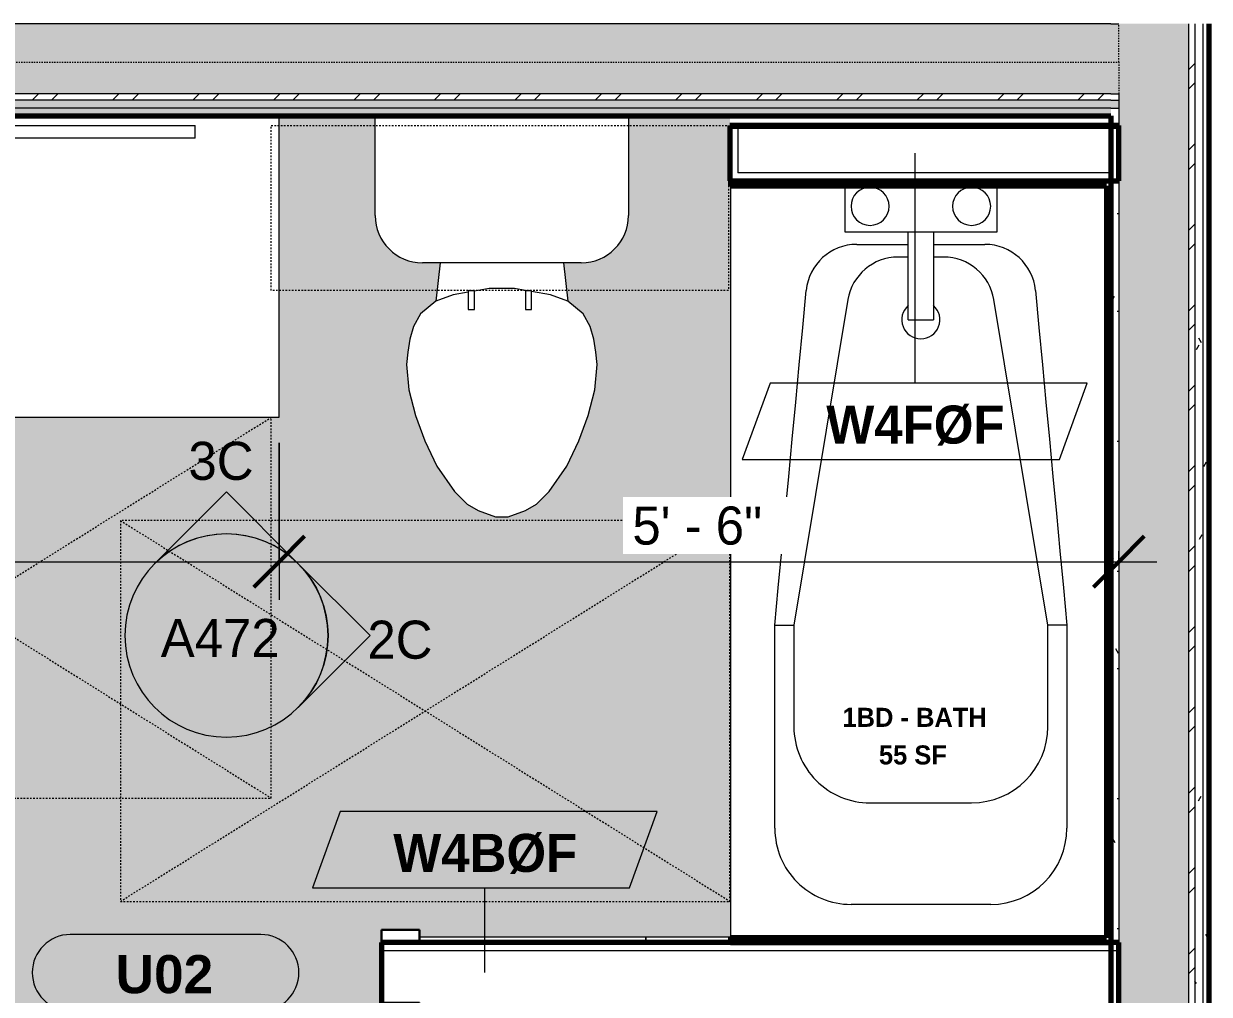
# Model space of a CAD drawing. Header units: inches. Extents: x 3011 to 5543, y -20 to 12119.
# Drawn here: x 4752.3 to 4845.7, y 10764.7 to 10841.2 of the extents above; entities that cross this region are included whole.
import ezdxf

# ---------------------------------------------------------------- set-up
doc = ezdxf.new("R2010")
doc.units = ezdxf.units.IN
doc.header["$MEASUREMENT"] = 0
doc.linetypes.add('Dash', pattern=[0.25, 0.125, -0.125])
doc.linetypes.add('Dash 3_32_', pattern=[0.1875, 0.09375, -0.09375])
for name, color, linetype, lineweight in [('0-6', 130, 'Continuous', 5), ('A-ANNO-DIMS', 211, 'Continuous', 9), ('A-ANNO-DIMS-32', 211, 'Continuous', 9), ('A-AREA-IDEN', 2, 'Continuous', 9), ('A-DETL-1', 90, 'Dash 3_32_', 18), ('A-DOOR', 31, 'Continuous', 18), ('A-DOOR-3', 31, 'Continuous', 9), ('A-DOOR-4', 31, 'Continuous', 30), ('A-DOOR-FRAM-3', 31, 'Continuous', 30), ('A-DOOR-IDEN', 31, 'Continuous', 9), ('A-GENM', 5, 'Continuous', 9), ('A-GENM-HDLN', 13, 'Dash', 9), ('A-WALL', 113, 'Continuous', 18), ('A-WALL-1', 113, 'Continuous', 70), ('A-WALL-3', 250, 'Continuous', 18), ('A-WALL-IDEN', 211, 'Continuous', 9), ('A-WALL-PATT-1', 50, 'Continuous', 9), ('A-WALL-PATT-2', 8, 'Continuous', 9), ('A-WALL-PATT-3', 253, 'Continuous', 9), ('G-ANNO-SYMB', 111, 'Continuous', 9), ('I-WALL', 2, 'Continuous', 18), ('I-WALL-1', 7, 'Continuous', 70), ('I-WALL-3', 2, 'Continuous', 70), ('P-SANR-FIXT', 6, 'Continuous', 9), ('Q-CASE', 31, 'Continuous', 9), ('Q-CASE-3', 31, 'Dash', 9)]:
    doc.layers.add(name, color=color, linetype=linetype, lineweight=lineweight)
doc.layers.add('A-AREA-PATT-1', color=255, linetype='Continuous', lineweight=9, transparency=1)
doc.styles.add('Arial_B', font='arialbd.ttf', dxfattribs={"height": 3})
doc.styles.add('Century Gothic', font='ufonts.com_century-gothic.ttf', dxfattribs={"height": 3})
doc.styles.add('Century Gothic_B', font='GOTHICB.TTF', dxfattribs={"height": 3})
doc.styles.add('Century Gothic_B_1', font='GOTHICB.TTF', dxfattribs={"height": 1.5})
doc.dimstyles.new('OD_1__HACK', dxfattribs={"dimscale": 12, "dimtxt": 3.132505, "dimasz": 0.333333, "dimexe": 0.25, "dimexo": 0.166667, "dimgap": 0.041667, "dimtad": 1, "dimdec": 0, "dimzin": 3, "dimdsep": 46, "dimlunit": 4, "dimtxsty": 'Century Gothic', "dimblk1": 'OBLIQUE', "dimblk2": 'OBLIQUE', "dimsah": 1, "dimcen": 0.09, "dimdle": 0.25, "dimazin": 0, "dimtfac": 1, "dimtdec": 4, "dimtix": 1, "dimtmove": 0, "dimatfit": 3, "dimfxl": 1, "dimtvp": 1, "dimtfill": 1, "dimfrac": 2, "dimtolj": 1, "dimtzin": 0, "dimarcsym": 2})
pattern_1 = [(0, (0, 0), (10.24, 2.56), [0.422, -7.258, 0.422, -7.258, -40.96]), (0, (0, 0), (10.24, 2.56), [-15.36, 0.422, -14.938, 0.422, -7.258, -17.92]), (0, (0, 0), (10.24, 2.56), [-38.4, 0.422, -4.698, 0.422, -12.378]), (120, (3.84, 1.28), (-7.33702503, 7.58810013), [0.422, -7.258, 0.422, -7.258, -40.96]), (120, (3.84, 1.28), (-7.33702503, 7.58810013), [-15.36, 0.422, -14.938, 0.422, -7.258, -17.92]), (120, (3.84, 1.28), (-7.33702503, 7.58810013), [-38.4, 0.422, -4.698, 0.422, -12.378]), (240, (5.12, 6.4), (-2.90297497, -10.14810013), [0.422, -7.258, 0.422, -7.258, -40.96]), (240, (5.12, 6.4), (-2.90297497, -10.14810013), [-15.36, 0.422, -14.938, 0.422, -7.258, -17.92]), (240, (5.12, 6.4), (-2.90297497, -10.14810013), [-38.4, 0.422, -4.698, 0.422, -12.378])]
pattern_2 = [(161.57, (0.16, 0.16), (-1.279773737, -0.000426766), [0, -9.107, 1.011, 0]), (18.43, (-0.16, 0.16), (-1.279773737, 0.000426766), [0, -9.107, 1.011, 0]), (108.43, (0.16, 0.16), (0.639452382, -3.199964008), [3.035, -7.083]), (71.57, (-0.16, 0.16), (0.639452382, 3.199964008), [3.035, -7.083])]
pattern_3 = [(45, (0, 0), (-3.1678384, 3.1678384), []), (45, (0, 4.8), (-3.1678384, 3.1678384), [])]

# ---------------------------------------------------------------- blocks, each defined once
blk = doc.blocks.new('CTR - 1st Phase - Common Walls_rvt-7-1ST FLOOR - 1BD C - ADA TYPE B')
at = {"layer": 'A-WALL-PATT-1'}
h = blk.add_hatch(dxfattribs=at)
h.set_pattern_fill('FP_1', color=256, style=0, pattern_type=2)
h.set_pattern_definition(pattern_1)
h.paths.add_polyline_path([(-3480.049, 10708.914), (-3480.049, 10841.21), (-3480.674, 10841.21), (-3480.674, 10708.914)], flags=0)
h = blk.add_hatch(dxfattribs=at)
h.set_pattern_fill('FP_1', color=256, style=0, pattern_type=2)
h.set_pattern_definition(pattern_1)
h.paths.add_polyline_path([(-3479.924, 10708.289), (-3479.549, 10708.289), (-3479.549, 10841.21), (-3480.049, 10841.21), (-3480.049, 10708.289)], flags=0)
h = blk.add_hatch(dxfattribs=at)
h.set_pattern_fill('FP_1', color=256, style=0, pattern_type=2)
h.set_pattern_definition(pattern_1)
h.paths.add_polyline_path([(-3486.674, 10834.564), (-3486.674, 10835.189), (-3822.724, 10835.189), (-3822.724, 10834.564), (-3486.723, 10834.564)], flags=0)
h = blk.add_hatch(dxfattribs=at)
h.set_pattern_fill('FP_1', color=256, style=0, pattern_type=2)
h.set_pattern_definition(pattern_1)
h.paths.add_polyline_path([(-3488.614, 10833.939), (-3487.299, 10833.939), (-3487.299, 10834.564), (-3822.724, 10834.564), (-3822.724, 10833.939), (-3501.937, 10833.939)], flags=0)
h = blk.add_hatch(dxfattribs=at)
h.set_pattern_fill('FP_1', color=256, style=0, pattern_type=2)
h.set_pattern_definition(pattern_1)
h.paths.add_polyline_path([(-3486.674, 10715.539), (-3486.674, 10760.948), (-3487.299, 10760.948), (-3487.299, 10715.539)], flags=0)
h.paths.add_polyline_path([(-3487.021, 10768.198), (-3486.674, 10768.198), (-3486.674, 10834.564), (-3487.299, 10834.564), (-3487.299, 10768.198), (-3487.264, 10768.198)], flags=0)
at = {"layer": 'A-WALL-PATT-2'}
h = blk.add_hatch(dxfattribs=at)
h.set_pattern_fill('FP_2', color=256, style=0, pattern_type=2)
h.set_pattern_definition(pattern_3)
h.paths.add_polyline_path([(-3480.689, 10709.414), (-3480.674, 10709.414), (-3480.674, 10841.21), (-3481.174, 10841.21), (-3481.174, 10709.414), (-3480.891, 10709.414)], flags=0)
h = blk.add_hatch(dxfattribs=at)
h.set_pattern_fill('FP_2', color=256, style=0, pattern_type=2)
h.set_pattern_definition(pattern_3)
h.paths.add_polyline_path([(-3486.95, 10835.189), (-3486.674, 10835.189), (-3486.674, 10835.689), (-3822.724, 10835.689), (-3822.724, 10835.189), (-3487.299, 10835.189)], flags=0)
at = {"layer": 'A-WALL-PATT-3'}
h = blk.add_hatch(dxfattribs=at)
h.set_pattern_fill('FP_3', color=256, style=0, pattern_type=2)
h.set_pattern_definition(pattern_2)
h.paths.add_polyline_path([(-3595.196, 10835.689), (-3486.674, 10835.689), (-3486.674, 10841.189), (-3822.724, 10841.189), (-3822.724, 10835.689), (-3608.519, 10835.689)], flags=0)
h = blk.add_hatch(dxfattribs=at)
h.set_pattern_fill('FP_3', color=256, style=0, pattern_type=2)
h.set_pattern_definition(pattern_2)
h.paths.add_polyline_path([(-3481.174, 10714.914), (-3481.174, 10841.21), (-3486.674, 10841.21), (-3486.67, 10714.914), (-3481.175, 10714.914)], flags=0)
at = {"layer": 'A-WALL-3'}
for p, q in [((-3487.299, 10841.189), (-3822.724, 10841.189)), ((-3487.299, 10841.189), (-3486.674, 10841.189)), ((-3486.674, 10841.21), (-3486.674, 10841.189)), ((-3486.674, 10841.21), (-3486.674, 10841.189)), ((-3481.174, 10841.21), (-3481.174, 10715.539)), ((-3480.674, 10841.21), (-3480.674, 10715.539)), ((-3480.049, 10841.21), (-3480.049, 10715.539)), ((-3487.299, 10835.689), (-3822.724, 10835.689)), ((-3487.299, 10835.689), (-3486.674, 10835.689)), ((-3486.674, 10835.689), (-3486.674, 10835.189)), ((-3486.674, 10835.689), (-3486.674, 10835.189)), ((-3487.299, 10835.189), (-3822.724, 10835.189)), ((-3487.299, 10835.189), (-3486.674, 10835.189)), ((-3486.674, 10835.189), (-3486.674, 10834.564)), ((-3486.674, 10835.189), (-3486.674, 10834.564)), ((-3487.299, 10834.564), (-3822.724, 10834.564)), ((-3487.299, 10834.564), (-3486.674, 10834.564)), ((-3486.674, 10834.564), (-3486.674, 10715.539))]:
    blk.add_line(p, q, dxfattribs=at)
at = {"layer": 'I-WALL-1'}
for p, q in [((-3479.549, 10715.539), (-3479.549, 10841.21)), ((-3822.724, 10833.939), (-3487.299, 10833.939)), ((-3487.299, 10833.939), (-3487.299, 10715.539))]:
    blk.add_line(p, q, dxfattribs=at)
blk = doc.blocks.new('Basic Wall _ INT - W8BØF - _5_8 GYP - 2X8 WOOD_BATT_ - 5_8 GYP_ - ___-2698411-1ST FLOOR - 1BD C - ADA TYPE B')
at = {"layer": 'I-WALL'}
for p, q in [((-3523.924, 10768.948), (-3523.924, 10769.236)), ((-3517.264, 10769.236), (-3523.924, 10769.236)), ((-3517.264, 10768.948), (-3523.924, 10768.948)), ((-3523.924, 10768.866), (-3523.924, 10768.948)), ((-3523.924, 10768.823), (-3523.924, 10768.866))]:
    blk.add_line(p, q, dxfattribs=at)
blk = doc.blocks.new('SWING - SINGLE - FLUSH - 2-10 x 6-8 - PRIVACY-3199407-1ST FLOOR - 1BD C - ADA TYPE B')
at = {"layer": 'A-DOOR-3'}
blk.add_arc((17, 2.375), 34.067, 93.36569, 180, dxfattribs=at)
at = {"layer": 'A-DOOR-4'}
for p, q in [((15, 2.375), (15, 36.383)), ((17, 36.383), (15, 36.383)), ((17, 2.375), (17, 36.383)), ((17, 2.375), (15, 2.375))]:
    blk.add_line(p, q, dxfattribs=at)
at = {"layer": 'A-DOOR-FRAM-3'}
for p, q in [((-17, 3.375), (-20, 3.375)), ((-20, 3.375), (-20, 2.375)), ((-17, 2.375), (-17, 3.375)), ((20, 3.375), (17, 3.375)), ((17, 3.375), (17, 2.375)), ((20, 2.375), (20, 3.375)), ((-20, 2.375), (-17, 2.375)), ((17, 2.375), (20, 2.375)), ((-17, -2.375), (-20, -2.375)), ((-20, -2.375), (-20, -3.375)), ((-17, -3.375), (-17, -2.375)), ((20, -2.375), (17, -2.375)), ((17, -2.375), (17, -3.375)), ((20, -3.375), (20, -2.375)), ((-20, -3.375), (-17, -3.375)), ((17, -3.375), (20, -3.375))]:
    blk.add_line(p, q, dxfattribs=at)
blk = doc.blocks.new('Basic Wall _ INT - W4BØF - _5_8 GYP - 2X4 WOOD_BATT_ - 5_8 GYP_ - ___-2680462-1ST FLOOR - 1BD C - ADA TYPE B')
at = {"layer": 'A-WALL'}
for p, q in [((-3618.124, 10769.236), (-3646.287, 10769.236)), ((-3618.124, 10768.948), (-3645.999, 10768.948)), ((-3645.874, 10768.823), (-3645.917, 10768.866)), ((-3581.749, 10769.236), (-3611.374, 10769.236)), ((-3581.749, 10768.948), (-3611.374, 10768.948)), ((-3523.924, 10769.236), (-3541.749, 10769.236)), ((-3523.924, 10768.948), (-3541.749, 10768.948)), ((-3523.924, 10769.236), (-3523.924, 10768.948)), ((-3523.924, 10768.948), (-3523.924, 10768.866)), ((-3523.924, 10768.866), (-3523.924, 10768.823))]:
    blk.add_line(p, q, dxfattribs=at)
at = {"layer": 'A-WALL', "flags": 128}
for points in [[(-3645.999, 10768.948), (-3646.018, 10768.967), (-3646.076, 10769.025), (-3646.168, 10769.117), (-3646.287, 10769.236)], [(-3645.917, 10768.866), (-3645.938, 10768.887), (-3645.958, 10768.907), (-3645.975, 10768.924), (-3645.988, 10768.937), (-3645.996, 10768.945), (-3645.999, 10768.948)]]:
    blk.add_lwpolyline(points, dxfattribs=at)
blk = doc.blocks.new('Toilet-Domestic-3D - Toilet-Domestic-3D-1352612-1ST FLOOR - 1BD C - ADA TYPE B')
at = {"layer": 'P-SANR-FIXT'}
for p, q in [((-9.976, 19.476), (9.976, 19.476)), ((-9.976, 11.75), (-9.976, 19.476)), ((9.976, 19.476), (9.976, 11.75)), ((6.25, 8.024), (-6.25, 8.024)), ((-4.862, 8.024), (-5.209, 5)), ((4.862, 8.024), (5.209, 5)), ((-2.648, 5.709), (-3.836, 5.5)), ((-1, 6), (-2.159, 5.796)), ((1, 6), (-1, 6)), ((1.852, 5.85), (1, 6)), ((3.836, 5.5), (2.341, 5.764)), ((-5.209, 5), (-6.401, 4)), ((-3.836, 5.5), (-5.209, 5)), ((5.209, 5), (3.836, 5.5)), ((6.401, 4), (5.209, 5)), ((-6.401, 4), (-6.968, 3)), ((6.968, 3), (6.401, 4)), ((-6.968, 3), (-7.236, 2)), ((7.236, 2), (6.968, 3)), ((-7.236, 2), (-7.413, 0.996)), ((7.413, 0.996), (7.236, 2)), ((-7.413, 0.996), (-7.5, 0)), ((7.5, 0), (7.413, 0.996)), ((-7.5, 0), (-7.326, -1.992)), ((7.326, -1.992), (7.5, 0)), ((-7.326, -1.992), (-6.788, -4)), ((6.788, -4), (7.326, -1.992)), ((-6.788, -4), (-6.06, -6)), ((6.06, -6), (6.788, -4)), ((-6.06, -6), (-5.127, -8)), ((5.127, -8), (6.06, -6)), ((-5.127, -8), (-3.74, -10)), ((3.74, -10), (5.127, -8)), ((-3.74, -10), (-2.74, -11)), ((2.74, -11), (3.74, -10)), ((-2.74, -11), (-1.874, -11.5)), ((1.874, -11.5), (2.74, -11)), ((-1.874, -11.5), (-0.5, -12)), ((-0.5, -12), (0.5, -12)), ((0.5, -12), (1.874, -11.5))]:
    blk.add_line(p, q, dxfattribs=at)
for centre, start, end in [((-6.25, 11.75), 180, 270), ((6.25, 11.75), 270, 360)]:
    blk.add_arc(centre, 3.726, start, end, dxfattribs=at)
blk = doc.blocks.new('Bath Vanity - Bath Vanity 60_-3150019-1ST FLOOR - 1BD C - ADA TYPE B')
at = {"layer": 'Q-CASE'}
for p, q in [((30.313, 24), (-29.262, 24)), ((-29.262, 24), (-29.262, 0.258)), ((30.738, 0.258), (30.738, 1))]:
    blk.add_line(p, q, dxfattribs=at)
blk = doc.blocks.new('Bath Tub - Maestro - 60_x30_-1352617-1ST FLOOR - 1BD C - ADA TYPE B')
at = {"layer": 'P-SANR-FIXT'}
for p, q in [((35, 26.5), (51, 26.5)), ((35, 26.5), (35, 25)), ((35, 25), (9.345, 20.743)), ((43, 25), (35, 25)), ((4, 21), (0.375, 21)), ((4, 16), (4, 21)), ((5, 16), (5, 20.045)), ((57, 20.5), (57, 9.5)), ((49, 11), (49, 19)), ((4, 14), (4, 16)), ((4, 16), (10.938, 16)), ((6, 16.797), (6, 16)), ((10.938, 14), (10.938, 16)), ((4, 9), (4, 14)), ((10.938, 14), (4, 14)), ((5, 9.955), (5, 14)), ((6, 14), (6, 13.203)), ((0.375, 9), (4, 9)), ((9.345, 9.257), (35, 5)), ((35, 3.5), (35, 5)), ((35, 5), (43, 5)), ((51, 3.5), (35, 3.5)), ((0.375, 0), (59.625, 0))]:
    blk.add_line(p, q, dxfattribs=at)
at = {"layer": 'P-SANR-FIXT', "flags": 128}
for points in [[(8.627, 24.027), (11.557, 24.302), (14.487, 24.577), (17.418, 24.852), (20.348, 25.126), (23.279, 25.401), (26.209, 25.676), (29.139, 25.951), (32.07, 26.225), (35, 26.5)], [(35, 3.5), (32.07, 3.775), (29.139, 4.049), (26.209, 4.324), (23.279, 4.599), (20.348, 4.874), (17.418, 5.148), (14.487, 5.423), (11.557, 5.698), (8.627, 5.973)]]:
    blk.add_lwpolyline(points, dxfattribs=at)
at = {"layer": 'P-SANR-FIXT'}
for centre, radius, start, end in [((51, 20.5), 6, 360, 90), ((43, 19), 6, 360, 90), ((9, 20.045), 4, 95.35583, 180), ((10, 16.797), 4, 99.42227, 180), ((2, 19), 1.5, 360, 180), ((2, 19), 1.5, 180, 360), ((10.938, 15), 1.5, 360, 137.92893), ((10.938, 15), 1.5, 222.07107, 360), ((10, 13.203), 4, 180, 260.57773), ((2, 11), 1.5, 360, 180), ((2, 11), 1.5, 180, 360), ((43, 11), 6, 270, 0), ((9, 9.955), 4, 180, 264.64417), ((51, 9.5), 6, 270, 360)]:
    blk.add_arc(centre, radius, start, end, dxfattribs=at)
blk = doc.blocks.new('ADA Clearances - 30_x48_-3054095-1ST FLOOR - 1BD C - ADA TYPE B')
at = {"layer": 'A-GENM-HDLN'}
for p, q in [((15, -24), (-15, 24)), ((-15, -24), (15, 24)), ((15, 24), (-15, 24)), ((-15, 24), (-15, -24)), ((15, -24), (15, 24)), ((-15, -24), (15, -24))]:
    blk.add_line(p, q, dxfattribs=at)
blk = doc.blocks.new('ADA Clearances - 30_x48_-V3-1ST FLOOR - 1BD C - ADA TYPE B')
at = {"layer": 'A-GENM-HDLN'}
for p, q in [((15, -24), (-15, 24)), ((-15, -24), (15, 24)), ((15, 24), (-15, 24)), ((15, -24), (15, 24)), ((-15, -24), (15, -24))]:
    blk.add_line(p, q, dxfattribs=at)
blk = doc.blocks.new('BATHROOM MIRROR - BATHROOM MIRROR 48_-3123886-1ST FLOOR - 1BD C - ADA TYPE B')
at = {"layer": 'Q-CASE'}
for p, q in [((-23.262, -23), (24.738, -23)), ((-23.262, -23), (-23.262, -24)), ((24.738, -24), (24.738, -23)), ((24.738, -24), (-23.262, -24))]:
    blk.add_line(p, q, dxfattribs=at)
blk = doc.blocks.new('300 Series Wall Hung Cabinet_326 - 36_-2909953-1ST FLOOR - 1BD C - ADA TYPE B')
at = {"layer": 'Q-CASE'}
for p, q in [((-2.012, 14.687), (-2.5, 14.687)), ((-2.5, 14.687), (-2.5, 13.188)), ((-2.012, 13.188), (-2.012, 14.687)), ((2.488, 14.687), (2, 14.687)), ((2, 14.687), (2, 13.188)), ((2.488, 13.188), (2.488, 14.687)), ((-2.012, 13.188), (-2.5, 13.188)), ((2.488, 13.188), (2, 13.188))]:
    blk.add_line(p, q, dxfattribs=at)
at = {"layer": 'Q-CASE-3'}
for p, q in [((-18, 0.187), (-18, 13.188)), ((-18, 13.188), (18, 13.188)), ((18, 13.188), (18, 0.187)), ((18, 0.187), (-18, 0.187))]:
    blk.add_line(p, q, dxfattribs=at)
blk = doc.blocks.new('Basic Wall _ INT - W4FØF - INT - _5_8 GYP - 2X4 WOOD_BATT__ - ___-3090311-1ST FLOOR - 1BD C - ADA TYPE B')
at = {"layer": 'A-WALL'}
for p, q in [((-3517.299, 10828.78), (-3517.299, 10828.823)), ((-3517.299, 10828.698), (-3517.299, 10828.78)), ((-3517.299, 10828.698), (-3517.264, 10828.698)), ((-3517.299, 10828.409), (-3517.299, 10828.698)), ((-3517.299, 10828.409), (-3517.264, 10828.409))]:
    blk.add_line(p, q, dxfattribs=at)
blk = doc.blocks.new('DIMBLOCK117-1ST FLOOR - 1BD C - ADA TYPE B')
at = {"layer": 'A-ANNO-DIMS-32'}
for p, q in [((4772.402, 10808.198), (4772.402, 10795.826)), ((4772.402, 10798.826), (4772.402, 10808.198)), ((4710.452, 10799.655), (4710.452, 10795.826)), ((4710.452, 10798.826), (4710.452, 10799.655)), ((4710.452, 10798.826), (4772.402, 10798.826))]:
    blk.add_line(p, q, dxfattribs=at)
at = {"layer": 'A-ANNO-DIMS-32', "lineweight": 50}
for p, q in [((4710.452, 10798.826), (4712.452, 10800.826)), ((4772.402, 10798.826), (4774.402, 10800.826)), ((4710.452, 10798.826), (4708.452, 10796.826)), ((4772.402, 10798.826), (4770.402, 10796.826))]:
    blk.add_line(p, q, dxfattribs=at)
at = {"layer": 'A-ANNO-DIMS-32', "color": 0, "insert": (4736.181, 10803.172), "char_height": 3, "width": 12.58969, "attachment_point": 1, "line_spacing_factor": 0.984502, "style": 'Century Gothic', "bg_fill": 3, "box_fill_scale": 1.25, "bg_fill_color": 256, "bg_fill_true_color": 13158600, "bg_fill_transparency": 0}
blk.add_mtext('5\' - 2"', dxfattribs=at)
blk = doc.blocks.new('_Oblique')
at = {"color": 0, "linetype": 'ByBlock', "lineweight": -2}
blk.add_line((-0.5, -0.5), (0.5, 0.5), dxfattribs=at)
blk = doc.blocks.new('DIMBLOCK118-1ST FLOOR - 1BD C - ADA TYPE B')
at = {"layer": 'A-ANNO-DIMS-32'}
for p, q in [((4772.402, 10808.198), (4772.402, 10795.826)), ((4772.402, 10798.826), (4772.402, 10808.198)), ((4838.527, 10799.655), (4838.527, 10795.826)), ((4838.527, 10798.826), (4838.527, 10799.655)), ((4772.402, 10798.826), (4841.527, 10798.826))]:
    blk.add_line(p, q, dxfattribs=at)
at = {"layer": 'A-ANNO-DIMS-32', "lineweight": 50}
for p, q in [((4772.402, 10798.826), (4774.402, 10800.826)), ((4838.527, 10798.826), (4840.527, 10800.826)), ((4772.402, 10798.826), (4770.402, 10796.826)), ((4838.527, 10798.826), (4836.527, 10796.826))]:
    blk.add_line(p, q, dxfattribs=at)
at = {"layer": 'A-ANNO-DIMS-32', "color": 0, "insert": (4800.218, 10803.172), "char_height": 3, "width": 12.58969, "attachment_point": 1, "line_spacing_factor": 0.984502, "style": 'Century Gothic', "bg_fill": 3, "box_fill_scale": 1.25, "bg_fill_color": 256, "bg_fill_true_color": 13158600, "bg_fill_transparency": 0}
blk.add_mtext('5\' - 6"', dxfattribs=at)
blk = doc.blocks.new('Door Tag - Type Mark-2601225-1ST FLOOR - 1BD C - ADA TYPE B')
at = {"layer": 'A-DOOR-IDEN'}
for p, q in [((0.234375, 0.09375), (-0.234375, 0.09375)), ((-0.234375, -0.09375), (0.234375, -0.09375))]:
    blk.add_line(p, q, dxfattribs=at)
for centre, start, end in [((-0.234375, 0), 90, 270), ((0.234375, 0), 270, 90)]:
    blk.add_arc(centre, 0.09375, start, end, dxfattribs=at)
blk = doc.blocks.new('Wall Tag - ONE-2663183-1ST FLOOR - 1BD C - ADA TYPE B')
at = {"layer": 'A-WALL-IDEN'}
for p, q in [((-0.3561, 0.0937), (-0.4244, -0.0937)), ((0.4244, 0.0937), (-0.3561, 0.0937)), ((0.3561, -0.0937), (0.4244, 0.0937)), ((-0.4244, -0.0937), (0.3561, -0.0937))]:
    blk.add_line(p, q, dxfattribs=at)
blk = doc.blocks.new('Elevation - Filled Arrow-152140-1ST FLOOR - 1BD C - ADA TYPE B')
at = {"layer": 'G-ANNO-SYMB'}
for start, end in [(360, 180), (180, 360)]:
    blk.add_arc((0, 0), 0.25, start, end, dxfattribs=at)
blk = doc.blocks.new('Elevation - Filled Arrow-151867-1ST FLOOR - 1BD C - ADA TYPE B')
at = {"layer": 'G-ANNO-SYMB'}
for p, q in [((0, 0.3536), (-0.1768, 0.1768)), ((0.1768, 0.1768), (0, 0.3536))]:
    blk.add_line(p, q, dxfattribs=at)
blk.add_arc((0, 0), 0.25, 45, 135, dxfattribs=at)

msp = doc.modelspace()

# ---------------------------------------------------------------- hatches: boundary and pattern name
at = {"layer": 'A-AREA-PATT-1'}
h = msp.add_hatch(color=256, dxfattribs=at)
h.paths.add_polyline_path([(4746.658, 10766.448), (4780.452, 10766.448), (4780.452, 10769.823), (4783.452, 10769.823), (4783.452, 10769.236), (4807.936, 10769.236), (4807.936, 10828.409), (4807.902, 10828.409), (4807.902, 10833.939), (4772.402, 10833.939), (4772.402, 10810.198), (4713.24, 10810.198), (4713.24, 10808.823), (4713.827, 10808.823), (4713.827, 10805.823), (4710.452, 10805.823), (4710.452, 10771.823), (4713.827, 10771.823), (4713.827, 10769.236), (4743.452, 10769.236), (4743.452, 10769.823), (4746.452, 10769.823), (4746.452, 10766.448)], flags=0)
h.paths.add_polyline_path([(4790.436, 10802.347), (4789.436, 10802.347), (4788.062, 10802.847), (4787.196, 10803.347), (4786.196, 10804.347), (4784.809, 10806.347), (4783.876, 10808.347), (4783.148, 10810.347), (4782.61, 10812.354), (4782.436, 10814.347), (4782.523, 10815.343), (4782.7, 10816.347), (4782.968, 10817.347), (4783.535, 10818.347), (4784.727, 10819.347), (4785.074, 10822.37), (4783.686, 10822.37), (4782.721, 10822.497), (4781.823, 10822.87), (4781.051, 10823.462), (4780.459, 10824.233), (4780.087, 10825.132), (4779.96, 10826.097), (4779.96, 10833.823), (4799.912, 10833.823), (4799.912, 10826.097), (4799.785, 10825.132), (4799.413, 10824.233), (4798.821, 10823.462), (4798.049, 10822.87), (4797.15, 10822.497), (4796.11, 10822.37), (4794.798, 10822.37), (4795.145, 10819.347), (4796.337, 10818.347), (4796.904, 10817.347), (4797.172, 10816.347), (4797.349, 10815.343), (4797.436, 10814.347), (4797.262, 10812.354), (4796.724, 10810.347), (4795.996, 10808.347), (4795.063, 10806.347), (4793.676, 10804.347), (4792.676, 10803.347), (4791.81, 10802.847)], flags=0)
h.paths.add_polyline_path([(4710.452, 10833.198), (4712.402, 10833.198), (4712.402, 10833.939), (4710.452, 10833.939)], flags=0)
h = msp.add_hatch(color=256, dxfattribs=at)
h.paths.add_polyline_path([(4742.402, 10661.293), (4819.902, 10661.293), (4819.902, 10668.889), (4821.839, 10668.889), (4821.839, 10669.514), (4823.777, 10669.514), (4823.777, 10704.264), (4821.839, 10704.264), (4821.839, 10704.889), (4819.902, 10704.889), (4819.902, 10709.634), (4796.113, 10709.634), (4796.113, 10716.073), (4795.527, 10716.073), (4795.527, 10719.073), (4798.902, 10719.073), (4798.902, 10755.073), (4795.527, 10755.073), (4795.527, 10758.073), (4796.113, 10758.073), (4796.113, 10763.659), (4783.452, 10763.659), (4783.452, 10763.073), (4780.452, 10763.073), (4780.452, 10766.448), (4746.452, 10766.448), (4746.452, 10763.073), (4744.327, 10763.073), (4744.327, 10761.032), (4743.577, 10761.032), (4743.577, 10760.782), (4742.202, 10760.782), (4742.202, 10737.782), (4743.577, 10737.782), (4743.577, 10712.532), (4744.327, 10712.532), (4744.327, 10710.032), (4743.99, 10710.032), (4743.99, 10704.634), (4701.027, 10704.634), (4701.027, 10662.034), (4742.402, 10662.034)], flags=0)
h.paths.add_polyline_path([(4796.618, 10703.139), (4783.902, 10703.139), (4783.902, 10704.889), (4819.902, 10704.889), (4819.902, 10703.139), (4797.152, 10703.139)], flags=0)
h.paths.add_polyline_path([(4742.202, 10712.782), (4742.202, 10735.782), (4741.202, 10735.782), (4741.202, 10712.782)], flags=0)

# ---------------------------------------------------------------- linework, layer by layer
at = {"layer": 'A-DETL-1'}
for p, q in [((4838.527, 10838.189), (4838.527, 10841.21)), ((4497.689, 10838.189), (4838.527, 10838.189)), ((4497.689, 10838.189), (4838.527, 10838.189)), ((4838.527, 10838.189), (4838.527, 10710.389)), ((4772.402, 10810.198), (4772.402, 10827.198)), ((4807.936, 10817.198), (4807.936, 10780.589)), ((4717.777, 10810.198), (4772.402, 10810.198))]:
    msp.add_line(p, q, dxfattribs=at)
at = {"layer": 'A-WALL'}
for p, q in [((4838.527, 10832.948), (4807.902, 10832.948)), ((4808.527, 10832.948), (4808.527, 10829.448)), ((4837.902, 10829.448), (4837.902, 10832.948)), ((4837.902, 10829.448), (4808.527, 10829.448)), ((4780.452, 10768.198), (4838.527, 10768.198))]:
    msp.add_line(p, q, dxfattribs=at)
at = {"layer": 'A-WALL-1'}
for p, q in [((4838.527, 10833.198), (4807.902, 10833.198)), ((4807.902, 10833.198), (4807.902, 10828.823)), ((4838.527, 10828.823), (4838.527, 10833.198)), ((4807.902, 10828.823), (4838.527, 10828.823)), ((4807.936, 10828.823), (4807.936, 10828.448)), ((4807.936, 10828.448), (4837.561, 10828.448)), ((4837.561, 10828.448), (4837.561, 10769.198)), ((4837.936, 10768.823), (4837.936, 10828.823)), ((4801.277, 10768.823), (4780.452, 10768.823)), ((4780.452, 10768.823), (4780.452, 10764.073)), ((4837.561, 10769.198), (4807.936, 10769.198)), ((4807.936, 10769.198), (4807.936, 10768.823)), ((4807.936, 10768.823), (4837.936, 10768.823))]:
    msp.add_line(p, q, dxfattribs=at)
at = {"layer": 'A-WALL-IDEN'}
for p, q in [((4822.456, 10831.01), (4822.456, 10812.878)), ((4788.601, 10766.448), (4788.601, 10773.134))]:
    msp.add_line(p, q, dxfattribs=at)
at = {"layer": 'I-WALL-3'}
for p, q in [((4838.527, 10768.823), (4801.277, 10768.823)), ((4838.527, 10760.323), (4838.527, 10768.823))]:
    msp.add_line(p, q, dxfattribs=at)

# ---------------------------------------------------------------- block references
at = {"layer": '0-6'}
msp.add_blockref('CTR - 1st Phase - Common Walls_rvt-7-1ST FLOOR - 1BD C - ADA TYPE B', (8325.2, 0), dxfattribs=at)
at = {"layer": 'A-DOOR', "rotation": 180}
msp.add_blockref('SWING - SINGLE - FLUSH - 2-10 x 6-8 - PRIVACY-3199407-1ST FLOOR - 1BD C - ADA TYPE B', (4763.452, 10766.448), dxfattribs=at)
at = {"layer": 'A-DOOR-IDEN', "xscale": 31.99999999999999, "yscale": 31.99999999999999, "zscale": 31.99999999999999}
msp.add_blockref('Door Tag - Type Mark-2601225-1ST FLOOR - 1BD C - ADA TYPE B', (4763.452, 10766.448), dxfattribs=at)
at = {"layer": 'A-GENM'}
for name, p, rotation in [('ADA Clearances - 30_x48_-V3-1ST FLOOR - 1BD C - ADA TYPE B', (4747.777, 10795.198), 269.9999999999665), ('ADA Clearances - 30_x48_-3054095-1ST FLOOR - 1BD C - ADA TYPE B', (4783.902, 10787.062), 270.0000000000254)]:
    msp.add_blockref(name, p, dxfattribs=dict(at, rotation=rotation))
at = {"layer": 'A-WALL'}
for name in ['Basic Wall _ INT - W4FØF - INT - _5_8 GYP - 2X4 WOOD_BATT__ - ___-3090311-1ST FLOOR - 1BD C - ADA TYPE B', 'Basic Wall _ INT - W4BØF - _5_8 GYP - 2X4 WOOD_BATT_ - 5_8 GYP_ - ___-2680462-1ST FLOOR - 1BD C - ADA TYPE B']:
    msp.add_blockref(name, (8325.2, 0), dxfattribs=at)
at = {"layer": 'A-WALL-IDEN', "xscale": 31.99999999999999, "yscale": 31.99999999999999, "zscale": 31.99999999999999}
msp.add_blockref('Wall Tag - ONE-2663183-1ST FLOOR - 1BD C - ADA TYPE B', (4788.601, 10776.134), dxfattribs=at)
at = {"layer": 'I-WALL'}
msp.add_blockref('Basic Wall _ INT - W8BØF - _5_8 GYP - 2X8 WOOD_BATT_ - 5_8 GYP_ - ___-2698411-1ST FLOOR - 1BD C - ADA TYPE B', (8325.2, 0), dxfattribs=at)
at = {"layer": 'P-SANR-FIXT'}
msp.add_blockref('Toilet-Domestic-3D - Toilet-Domestic-3D-1352612-1ST FLOOR - 1BD C - ADA TYPE B', (4789.936, 10814.347), dxfattribs=at)
at = {"layer": 'P-SANR-FIXT', "rotation": 270.0000000001384}
msp.add_blockref('Bath Tub - Maestro - 60_x30_-1352617-1ST FLOOR - 1BD C - ADA TYPE B', (4807.936, 10828.823), dxfattribs=at)
at = {"layer": 'Q-CASE', "rotation": 180}
for name, p in [('Bath Vanity - Bath Vanity 60_-3150019-1ST FLOOR - 1BD C - ADA TYPE B', (4743.139, 10834.198)), ('BATHROOM MIRROR - BATHROOM MIRROR 48_-3123886-1ST FLOOR - 1BD C - ADA TYPE B', (4742.514, 10809.198)), ('300 Series Wall Hung Cabinet_326 - 36_-2909953-1ST FLOOR - 1BD C - ADA TYPE B', (4789.777, 10833.385))]:
    msp.add_blockref(name, p, dxfattribs=at)

# ---------------------------------------------------------------- texts
at = {"layer": 'A-AREA-IDEN', "char_height": 1.5, "attachment_point": 1, "style": 'Century Gothic_B_1'}
for s, insert, width in [('1BD - BATH', (4816.761, 10787.312), 12.726), ('55 SF', (4819.633, 10784.35), 5.757)]:
    msp.add_mtext(s, dxfattribs=dict(at, insert=insert, width=width))
at = {"layer": 'A-DOOR-IDEN', "insert": (4759.52, 10767.828), "char_height": 3, "width": 9.393, "attachment_point": 1, "style": 'Arial_B'}
msp.add_mtext('U02', dxfattribs=at)
at = {"layer": 'A-WALL-IDEN', "insert": (4781.385, 10777.381), "char_height": 3, "width": 17.372, "attachment_point": 1, "style": 'Century Gothic_B'}
msp.add_mtext('W4BØF', dxfattribs=at)
at = {"layer": 'G-ANNO-SYMB', "char_height": 3, "attachment_point": 1, "style": 'Century Gothic'}
for s, insert, width in [('A472', (4763.072, 10794.313), 12.221), ('2C', (4779.348, 10794.179), 6.969)]:
    msp.add_mtext(s, dxfattribs=dict(at, insert=insert, width=width))

# ---------------------------------------------------------------- next in the draw order: dimensions: what is measured, and where the dimension line sits
at = {"layer": 'A-ANNO-DIMS'}
dim = msp.add_linear_dim(base=(4772.402, 10798.826), p1=(4710.452, 10801.655), p2=(4772.402, 10810.198), dimstyle='OD_1__HACK', override={"dimpost": '<>', "dimfxl": 62.536284}, dxfattribs=at)
dim.commit()
dim.dimension.update_dxf_attribs({"geometry": 'DIMBLOCK117-1ST FLOOR - 1BD C - ADA TYPE B', "text_midpoint": (4741.427, 10800.902)})

# ---------------------------------------------------------------- next in the draw order: dimensions: what is measured, and where the dimension line sits
dim = msp.add_linear_dim(base=(4838.527, 10798.826), p1=(4772.402, 10810.198), p2=(4838.527, 10801.655), dimstyle='OD_1__HACK', override={"dimpost": '<>', "dimfxl": 66.674582}, dxfattribs=at)
dim.commit()
dim.dimension.update_dxf_attribs({"geometry": 'DIMBLOCK118-1ST FLOOR - 1BD C - ADA TYPE B', "text_midpoint": (4805.464, 10800.902)})

# ---------------------------------------------------------------- next in the draw order: block references
at = {"layer": 'A-WALL-IDEN', "xscale": 31.99999999999999, "yscale": 31.99999999999999, "zscale": 31.99999999999999}
msp.add_blockref('Wall Tag - ONE-2663183-1ST FLOOR - 1BD C - ADA TYPE B', (4822.456, 10809.878), dxfattribs=at)
at = {"layer": 'G-ANNO-SYMB', "xscale": 31.99999999999999, "yscale": 31.99999999999999, "zscale": 31.99999999999999}
for name in ['Elevation - Filled Arrow-151867-1ST FLOOR - 1BD C - ADA TYPE B', 'Elevation - Filled Arrow-152140-1ST FLOOR - 1BD C - ADA TYPE B']:
    msp.add_blockref(name, (4768.248, 10793.007), dxfattribs=at)
at = {"layer": 'G-ANNO-SYMB', "extrusion": (0, 0, -1), "xscale": 31.99999999999999, "yscale": 31.99999999999999, "zscale": 31.99999999999999, "rotation": 90.00000000000124}
msp.add_blockref('Elevation - Filled Arrow-151867-1ST FLOOR - 1BD C - ADA TYPE B', (-4768.248, 10793.007), dxfattribs=at)

# ---------------------------------------------------------------- next in the draw order: texts
at = {"layer": 'A-WALL-IDEN', "insert": (4815.486, 10811.126), "char_height": 3, "width": 16.766, "attachment_point": 1, "style": 'Century Gothic_B'}
msp.add_mtext('W4FØF', dxfattribs=at)
at = {"layer": 'G-ANNO-SYMB', "insert": (4765.254, 10808.272), "char_height": 3, "width": 6.969, "attachment_point": 1, "style": 'Century Gothic'}
msp.add_mtext('3C', dxfattribs=at)

doc.saveas('drawing.dxf')
